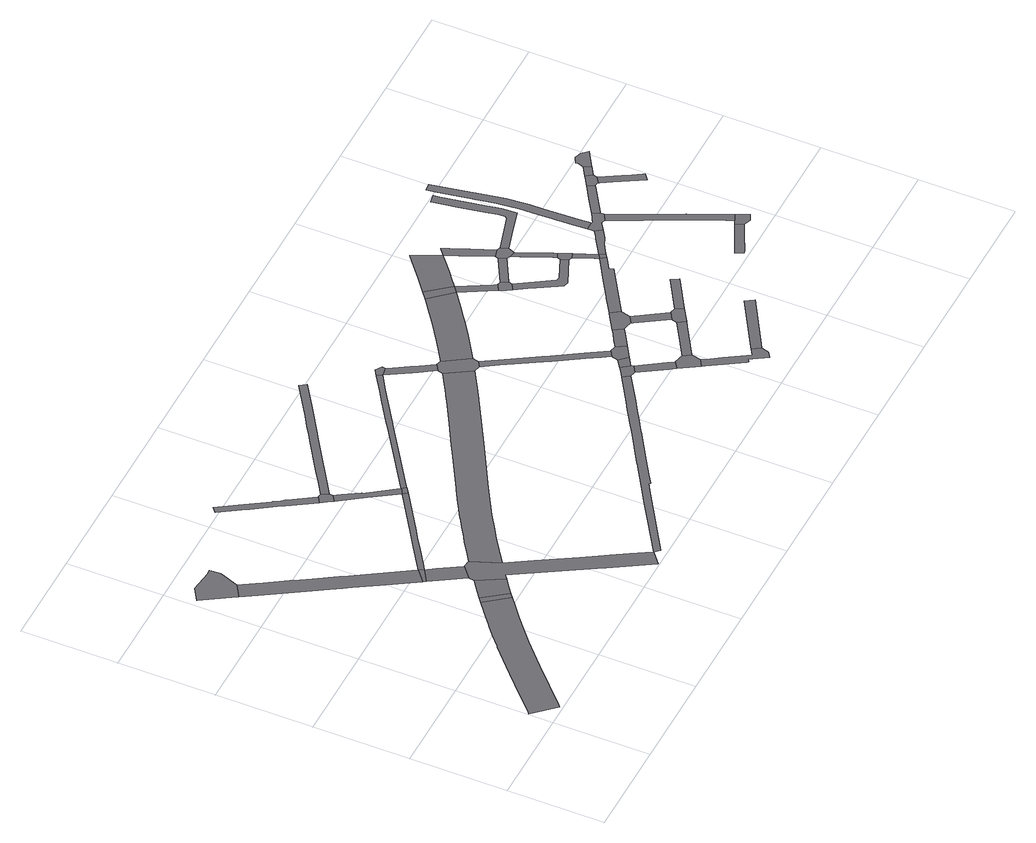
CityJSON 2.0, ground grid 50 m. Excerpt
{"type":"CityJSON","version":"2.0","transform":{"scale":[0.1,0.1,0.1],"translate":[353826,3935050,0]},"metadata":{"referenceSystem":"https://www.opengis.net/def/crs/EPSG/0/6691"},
"CityObjects":{
"road1":{"type":"Road","attributes":{"RoadStructureAttribute.sectionType":"1"},"geometry":[{"type":"MultiSurface","lod":"1","boundaries":[[[0,1,2,3,4,5,6,7,8,9,10,11,12,13,14,15,16,17,18,19,20,21,22,23,24,25,26,27]]]}]},
"road2":{"type":"Road","geometry":[{"type":"MultiSurface","lod":"1","boundaries":[[[28,29,30,31,32,33,34,35,36]]]}]},
"road3":{"type":"Road","attributes":{"RoadStructureAttribute.sectionType":"1"},"geometry":[{"type":"MultiSurface","lod":"1","boundaries":[[[35,37,38,39,40,41,42,43,44,45,46,47,48,49,50,51,52,53,36]]]}]},
"road4":{"type":"Road","geometry":[{"type":"MultiSurface","lod":"1","boundaries":[[[8,7,54,55]]]}]},
"road5":{"type":"Road","geometry":[{"type":"MultiSurface","lod":"1","boundaries":[[[56,55,54,57,58,59]]]}]},
"road6":{"type":"Road","geometry":[{"type":"MultiSurface","lod":"1","boundaries":[[[43,60,61,44]]]}]},
"road7":{"type":"Road","attributes":{"RoadStructureAttribute.sectionType":"1"},"geometry":[{"type":"MultiSurface","lod":"1","boundaries":[[[60,62,63,64,65,61]]]}]},
"road8":{"type":"Road","attributes":{"RoadStructureAttribute.sectionType":"1"},"geometry":[{"type":"MultiSurface","lod":"1","boundaries":[[[58,66,67,68,69,70,71,72,73,74,75,76,77,64,63,59]]]}]},
"road9":{"type":"Road","attributes":{"RoadStructureAttribute.sectionType":"1"},"geometry":[{"type":"MultiSurface","lod":"1","boundaries":[[[61,78,79,80,81,82,83,84,85,86,44]]]}]},
"road10":{"type":"Road","attributes":{"RoadStructureAttribute.sectionType":"1"},"geometry":[{"type":"MultiSurface","lod":"1","boundaries":[[[87,88,89,90,91,92,93,94,95,96,97,98,99,100,101,102,103,104,105,106]]]}]},
"road11":{"type":"Road","geometry":[{"type":"MultiSurface","lod":"1","boundaries":[[[107,108,109,87,106,110,111]]]}]},
"road12":{"type":"Road","attributes":{"RoadStructureAttribute.sectionType":"1"},"geometry":[{"type":"MultiSurface","lod":"1","boundaries":[[[112,113,83,114,115,116,117,118,107,111]]]}]},
"road13":{"type":"Road","geometry":[{"type":"MultiSurface","lod":"1","boundaries":[[[119,114,83,82]]]}]},
"road14":{"type":"Road","attributes":{"RoadStructureAttribute.sectionType":"1"},"geometry":[{"type":"MultiSurface","lod":"1","boundaries":[[[76,120,121,122,123,124,125,126,127,128,129,130,131,132,133,134,135,136,137,138,139,140,141,142,143,144,145,146,147,148,149,150,151,152,153,154,155,156,77]]]}]},
"road15":{"type":"Road","attributes":{"RoadStructureAttribute.sectionType":"1"},"geometry":[{"type":"MultiSurface","lod":"1","boundaries":[[[157,158,159,160,161,162,163,109,108,164,165,166,167,168]]]}]},
"road16":{"type":"Road","attributes":{"RoadStructureAttribute.sectionType":"1"},"geometry":[{"type":"MultiSurface","lod":"1","boundaries":[[[169,170,171,172,173,174,175,176,177,178,179,70,180,181,182,183,184,185,186,187,188,189,190,191,192]]]}]},
"road17":{"type":"Road","attributes":{"RoadStructureAttribute.sectionType":"1"},"geometry":[{"type":"MultiSurface","lod":"1","boundaries":[[[193,194,195,196,197,198,199,200,201,202,203,204,205,206,114,119]]]}]},
"road18":{"type":"Road","geometry":[{"type":"MultiSurface","lod":"1","boundaries":[[[207,200,199,208,209]]]}]},
"road19":{"type":"Road","attributes":{"RoadStructureAttribute.sectionType":"1"},"geometry":[{"type":"MultiSurface","lod":"1","boundaries":[[[210,211,212,213,208,199,214,215,216,217]]]}]},
"road20":{"type":"Road","geometry":[{"type":"MultiSurface","lod":"1","boundaries":[[[136,135,218,219,220,221,222,210,217]]]}]},
"road21":{"type":"Road","geometry":[{"type":"MultiSurface","lod":"1","boundaries":[[[223,224,169,192,225,226,227]]]}]},
"road22":{"type":"Road","attributes":{"RoadStructureAttribute.sectionType":"1"},"geometry":[{"type":"MultiSurface","lod":"1","boundaries":[[[228,229,230,231,232,233,234,235,236,237,238,219,218]]]}]},
"road23":{"type":"Road","attributes":{"RoadStructureAttribute.sectionType":"1"},"geometry":[{"type":"MultiSurface","lod":"1","boundaries":[[[225,239,240,241,242,226]]]}]},
"road24":{"type":"Road","attributes":{"RoadStructureAttribute.sectionType":"1"},"geometry":[{"type":"MultiSurface","lod":"1","boundaries":[[[243,244,245,223,227]]]}]},
"road25":{"type":"Road","geometry":[{"type":"MultiSurface","lod":"1","boundaries":[[[246,247,248,249,241,240,250,251]]]}]},
"road26":{"type":"Road","geometry":[{"type":"MultiSurface","lod":"1","boundaries":[[[233,244,243,252,253,234]]]}]},
"road27":{"type":"Road","geometry":[{"type":"MultiSurface","lod":"1","boundaries":[[[254,255,256,257,258,259,260,246,251,261,262,263,264,265,266,267,268]]]}]},
"road28":{"type":"Road","attributes":{"RoadStructureAttribute.sectionType":"1"},"geometry":[{"type":"MultiSurface","lod":"1","boundaries":[[[269,270,271,272,273,274,275,276,222,221,277,278,279,280,281,282,283,284]]]}]},
"road29":{"type":"Road","attributes":{"RoadStructureAttribute.sectionType":"1"},"geometry":[{"type":"MultiSurface","lod":"1","boundaries":[[[252,285,286,287,288,289,253]]]}]},
"road30":{"type":"Road","attributes":{"RoadStructureAttribute.sectionType":"1"},"geometry":[{"type":"MultiSurface","lod":"1","boundaries":[[[247,290,291,292,293,248]]]}]},
"road31":{"type":"Road","geometry":[{"type":"MultiSurface","lod":"1","boundaries":[[[294,295,287,286,296,297,298,299,300]]]}]},
"road32":{"type":"Road","attributes":{"RoadStructureAttribute.sectionType":"1"},"geometry":[{"type":"MultiSurface","lod":"1","boundaries":[[[298,297,301,302,303]]]}]},
"road33":{"type":"Road","geometry":[{"type":"MultiSurface","lod":"1","boundaries":[[[304,305,269,284]]]}]},
"road34":{"type":"Road","attributes":{"RoadStructureAttribute.sectionType":"1"},"geometry":[{"type":"MultiSurface","lod":"1","boundaries":[[[255,306,307,308,256]]]}]},
"road35":{"type":"Road","geometry":[{"type":"MultiSurface","lod":"1","boundaries":[[[302,292,291,309,310,303]]]}]},
"road36":{"type":"Road","attributes":{"RoadStructureAttribute.sectionType":"1"},"geometry":[{"type":"MultiSurface","lod":"1","boundaries":[[[284,311,312,313,304]]]}]},
"road37":{"type":"Road","geometry":[{"type":"MultiSurface","lod":"1","boundaries":[[[312,311,314,315,316,317,318,319]]]}]},
"road38":{"type":"Road","attributes":{"RoadStructureAttribute.sectionType":"1"},"geometry":[{"type":"MultiSurface","lod":"1","boundaries":[[[320,321,322,323,324,325,326,327,328,329,330,305,304]]]}]},
"road39":{"type":"Road","attributes":{"RoadStructureAttribute.sectionType":"1"},"geometry":[{"type":"MultiSurface","lod":"1","boundaries":[[[309,331,332,310]]]}]},
"road40":{"type":"Road","attributes":{"RoadStructureAttribute.sectionType":"1"},"geometry":[{"type":"MultiSurface","lod":"1","boundaries":[[[333,334,335,336,337,338,339,340,341,342,294,300]]]}]},
"road41":{"type":"Road","attributes":{"RoadStructureAttribute.sectionType":"1"},"geometry":[{"type":"MultiSurface","lod":"1","boundaries":[[[343,344,345,346,317,316,347,348,349,350,351,352,353,354]]]}]},
"road42":{"type":"Road","attributes":{"RoadStructureAttribute.sectionType":"1"},"geometry":[{"type":"MultiSurface","lod":"1","boundaries":[[[318,355,356,357,358,359,319]]]}]},
"road43":{"type":"Road","attributes":{"RoadStructureAttribute.sectionType":"1"},"geometry":[{"type":"MultiSurface","lod":"1","boundaries":[[[360,361,362,363,364,325,365,366,367]]]}]},
"road44":{"type":"Road","geometry":[{"type":"MultiSurface","lod":"1","boundaries":[[[368,357,356,369,370,371,372,373,374,375,360,367]]]}]},
"road45":{"type":"Road","attributes":{"RoadStructureAttribute.sectionType":"1"},"geometry":[{"type":"MultiSurface","lod":"1","boundaries":[[[376,377,370,369,378,379,380,381,382,383]]]}]},
"road46":{"type":"Road","geometry":[{"type":"MultiSurface","lod":"1","boundaries":[[[353,384,385,386,387,383,382,354]]]}]},
"road47":{"type":"Road","attributes":{"RoadStructureAttribute.sectionType":"1"},"geometry":[{"type":"MultiSurface","lod":"1","boundaries":[[[386,385,388,338,389]]]}]},
"road48":{"type":"Road","geometry":[{"type":"MultiSurface","lod":"1","boundaries":[[[389,338,337,390]]]}]},
"road49":{"type":"Road","attributes":{"RoadStructureAttribute.sectionType":"1"},"geometry":[{"type":"MultiSurface","lod":"1","boundaries":[[[391,392,393,394,395,396,397,398,399,389,390]]]}]},
"road50":{"type":"Road","attributes":{"RoadStructureAttribute.sectionType":"1"},"geometry":[{"type":"MultiSurface","lod":"1","boundaries":[[[400,401,402,403,404,405,406,407,408,409,410,411,412,413,414,415,375,374]]]}]},
"road51":{"type":"Road","attributes":{"RoadStructureAttribute.sectionType":"1"},"geometry":[{"type":"MultiSurface","lod":"1","boundaries":[[[416,417,418,419,420,421,422,423,424,425,426]]]}]},
"road52":{"type":"Road","geometry":[{"type":"MultiSurface","lod":"1","boundaries":[[[427,428,429,430,431,432,433,434,396,395,435,436,437,438]]]}]},
"road53":{"type":"Road","attributes":{"RoadStructureAttribute.sectionType":"1"},"geometry":[{"type":"MultiSurface","lod":"1","boundaries":[[[439,440,441,442,443,444,445,446,447,448,449,450,434,433,451,452,453,454,455,456,457,458,459,460,461,462,463]]]}]},
"road54":{"type":"Road","attributes":{"RoadStructureAttribute.sectionType":"1"},"geometry":[{"type":"MultiSurface","lod":"1","boundaries":[[[437,464,465,466,467,468,469,470,471,472,473,474,475,438]]]}]},
"road55":{"type":"Road","geometry":[{"type":"MultiSurface","lod":"1","boundaries":[[[425,476,477,471,470,426]]]}]},
"road56":{"type":"Road","attributes":{"RoadStructureAttribute.sectionType":"1"},"geometry":[{"type":"MultiSurface","lod":"1","boundaries":[[[478,479,480,481,482,483,484,485,429,428]]]}]},
"road57":{"type":"Road","geometry":[{"type":"MultiSurface","lod":"1","boundaries":[[[486,483,482,487,488,489,490,491]]]}]},
"road58":{"type":"Road","attributes":{"RoadStructureAttribute.sectionType":"1"},"geometry":[{"type":"MultiSurface","lod":"1","boundaries":[[[492,493,494,495,496,497,489,488,498,499,500]]]}]},
"road59":{"type":"Road","attributes":{"RoadStructureAttribute.sectionType":"1"},"geometry":[{"type":"MultiSurface","lod":"1","boundaries":[[[490,501,502,503,504,491]]]}]},
"road60":{"type":"Road","geometry":[{"type":"MultiSurface","lod":"1","boundaries":[[[505,506,507,508,509,510,504,503]]]}]}
},
"vertices":[
[122,27,0],[319,216,0],[382,275,0],[444,331,0],[507,386,0],[569,439,0],[632,490,0],[678,526,0],[587,646,0],[540,609,0],[536,605,0],[524,596,0],[478,558,0],[474,555,0],[454,539,0],[413,504,0],[355,453,0],[349,448,0],[284,388,0],[216,325,0],[211,320,0],[199,309,0],[195,305,0],[159,270,0],[34,150,0],[19,136,0],[8,126,0],[112,17,0],
[247,1822,0],[241,1878,0],[219,1875,0],[105,1890,0],[37,1848,0],[39,1845,0],[137,1687,0],[141,1680,0],[209,1723,0],
[190,1602,0],[323,1387,0],[365,1318,0],[397,1267,0],[421,1228,0],[489,1119,0],[594,948,0],[658,999,0],[557,1161,0],[472,1298,0],[463,1312,0],[397,1419,0],[367,1468,0],[366,1470,0],[341,1509,0],[262,1637,0],[257,1645,0],
[701,544,0],[609,663,0],
[645,691,0],[734,570,0],[779,603,0],[705,735,0],
[604,933,0],[672,975,0],
[635,883,0],[710,764,0],[772,816,0],[703,926,0],
[801,620,0],[1039,222,0],[1043,215,0],[1169,6,0],[1232,60,0],[1176,154,0],[1127,234,0],[1114,255,0],[1055,353,0],[945,536,0],[866,666,0],[811,812,0],
[689,987,0],[798,1059,0],[838,1086,0],[888,1119,0],[1102,1260,0],[1087,1283,0],[873,1142,0],[788,1086,0],[674,1010,0],
[901,1629,0],[823,1748,0],[819,1756,0],[816,1759,0],[806,1772,0],[804,1774,0],[783,1806,0],[781,1809,0],[709,1918,0],[696,1940,0],[631,2041,0],[603,2019,0],[685,1892,0],[688,1888,0],[692,1881,0],[762,1773,0],[780,1745,0],[783,1742,0],[798,1718,0],[868,1607,0],
[938,1571,0],[942,1591,0],[921,1625,0],[887,1576,0],[906,1549,0],
[918,1533,0],[996,1422,0],[1117,1304,0],[1019,1436,0],[1007,1455,0],[1012,1458,0],[962,1535,0],
[1133,1282,0],
[926,708,0],[930,711,0],[932,713,0],[1003,760,0],[1069,803,0],[1135,845,0],[1203,886,0],[1272,925,0],[1293,938,0],[1552,1084,0],[1679,1156,0],[1805,1227,0],[1809,1230,0],[1874,1267,0],[1931,1301,0],[1972,1326,0],[1892,1453,0],[1853,1429,0],[1849,1427,0],[1801,1398,0],[1746,1367,0],[1733,1359,0],[1604,1286,0],[1479,1216,0],[1437,1192,0],[1227,1073,0],[1220,1069,0],[1194,1054,0],[1140,1023,0],[1126,1015,0],[1058,974,0],[1056,972,0],[988,930,0],[949,904,0],[920,886,0],[873,854,0],[852,840,0],
[1404,1940,0],[1363,1913,0],[1307,1877,0],[1260,1846,0],[1226,1824,0],[1054,1712,0],[993,1672,0],[1248,1791,0],[1281,1812,0],[1425,1906,0],[1557,1993,0],[1535,2026,0],
[2226,691,0],[2084,601,0],[2041,574,0],[1937,508,0],[1915,494,0],[1740,384,0],[1721,372,0],[1718,370,0],[1575,279,0],[1522,246,0],[1407,173,0],[1254,34,0],[1425,142,0],[1596,250,0],[1636,275,0],[1641,266,0],[1691,299,0],[1766,347,0],[1932,452,0],[1938,456,0],[1994,491,0],[2052,528,0],[2107,563,0],[2249,654,0],
[1139,1287,0],[1319,1407,0],[1468,1508,0],[1499,1528,0],[1615,1606,0],[1678,1648,0],[1764,1703,0],[1750,1728,0],[1663,1671,0],[1601,1630,0],[1483,1551,0],[1454,1531,0],[1303,1430,0],[1124,1309,0],
[1781,1748,0],[1809,1709,0],[1812,1727,0],
[1934,1504,0],[1878,1594,0],[1870,1607,0],[1814,1701,0],[1836,1585,0],[1844,1573,0],[1851,1561,0],[1900,1482,0],
[2004,1319,0],[2035,1338,0],[2038,1351,0],[2042,1370,0],[1962,1497,0],
[2279,726,0],[2259,712,0],[2279,648,0],[2316,671,0],[2309,683,0],
[2055,1237,0],[2160,1062,0],[2181,1028,0],[2265,893,0],[2303,831,0],[2328,790,0],[2359,809,0],[2296,912,0],[2211,1049,0],[2191,1082,0],[2086,1256,0],
[2365,512,0],[2384,482,0],[2422,506,0],[2403,536,0],
[2358,714,0],[2320,754,0],[2299,740,0],
[2484,409,0],[2496,458,0],[2471,495,0],[2455,499,0],[2431,409,0],[2447,385,0],
[2423,754,0],[2393,802,0],
[2667,143,0],[2677,182,0],[2651,225,0],[2615,203,0],[2603,222,0],[2543,317,0],[2510,369,0],[2457,369,0],[2473,345,0],[2488,321,0],[2561,204,0],[2566,196,0],[2580,207,0],[2593,188,0],[2635,122,0],
[2307,1738,0],[2298,1732,0],[2230,1681,0],[2223,1676,0],[2166,1634,0],[2105,1592,0],[2097,1586,0],[2031,1542,0],[2113,1416,0],[2184,1463,0],[2248,1508,0],[2282,1533,0],[2317,1558,0],[2327,1566,0],[2390,1613,0],[2409,1627,0],
[2477,788,0],[2520,815,0],[2490,862,0],[2469,849,0],[2434,828,0],
[2659,557,0],[2688,574,0],[2664,613,0],[2615,583,0],
[2588,924,0],[2568,912,0],[2539,811,0],[2568,804,0],[2607,828,0],[2616,868,0],[2618,877,0],
[2574,795,0],[2671,642,0],[2710,665,0],
[2441,1652,0],[2346,1769,0],
[2952,345,0],[2925,389,0],[2663,232,0],
[2762,620,0],[2739,658,0],
[2501,1455,0],[2537,1474,0],[2529,1489,0],
[2510,1438,0],[2521,1419,0],[2535,1396,0],[2569,1417,0],[2576,1436,0],[2556,1470,0],
[2460,1667,0],[2461,1668,0],[2521,1716,0],[2582,1767,0],[2600,1782,0],[2605,1786,0],[2539,1927,0],[2503,1897,0],[2424,1831,0],[2408,1818,0],[2362,1781,0],
[2932,723,0],[2908,761,0],
[2622,879,0],[2862,1030,0],[2853,1052,0],[2887,1073,0],[2915,1091,0],[2897,1119,0],[2771,1040,0],[2681,983,0],[2672,978,0],[2605,935,0],
[2698,1232,0],[2679,1238,0],[2667,1258,0],[2626,1323,0],[2585,1315,0],[2593,1302,0],[2646,1214,0],[2652,1205,0],[2661,1191,0],[2684,1183,0],[2826,1243,0],[2813,1281,0],
[2646,1473,0],[2714,1510,0],[2696,1546,0],[2649,1520,0],[2628,1509,0],
[2744,1577,0],[2696,1691,0],[2658,1779,0],[2655,1786,0],[2642,1817,0],[2635,1717,0],[2657,1667,0],[2703,1565,0],
[2700,1556,0],[2731,1500,0],[2763,1496,0],[2767,1505,0],[2771,1516,0],[2774,1521,0],[2778,1531,0],[2763,1567,0],
[2837,1328,0],[2805,1400,0],[2750,1457,0],[2779,1392,0],[2798,1349,0],[2812,1317,0],[2819,1300,0],[2844,1311,0],
[2828,1243,0],[2845,1237,0],[2871,1248,0],[2854,1289,0],
[2886,1140,0],[2920,1134,0],
[2937,1105,0],
[2993,1139,0],[3020,1151,0],[3029,1154,0],[3058,1173,0],[3076,1185,0],[3052,1218,0],[3023,1199,0],[3009,1191,0],[2939,1146,0],
[2893,1563,0],[3009,1594,0],[3002,1675,0],[2995,1716,0],[2951,1968,0],[2946,1998,0],[2903,1990,0],[2903,1988,0],[2916,1915,0],[2924,1871,0],[2945,1754,0],[2950,1728,0],[2960,1669,0],[2963,1635,0],[2954,1623,0],[2879,1601,0],
[3280,604,0],[3238,584,0],[3229,579,0],[3204,568,0],[3197,564,0],[3216,524,0],[3227,529,0],[3251,540,0],[3299,563,0],[3388,605,0],[3369,646,0],
[3172,1227,0],[3173,1245,0],[3151,1279,0],[3129,1266,0],[3121,1261,0],[3101,1249,0],[3094,1253,0],[3051,1251,0],[3116,1214,0],[3119,1210,0],[3136,1204,0],[3172,1223,0],
[2969,2020,0],[2973,2000,0],[3024,1708,0],[3029,1678,0],[3036,1594,0],[3038,1529,0],[3039,1495,0],[3042,1432,0],[3044,1402,0],[3044,1401,0],[3045,1376,0],[3047,1342,0],[3093,1279,0],[3092,1300,0],[3089,1386,0],[3088,1392,0],[3087,1429,0],[3083,1497,0],[3081,1568,0],[3080,1597,0],[3073,1684,0],[3071,1695,0],[3013,2010,0],[3006,2049,0],[2967,2042,0],
[3139,1199,0],[3213,1043,0],[3299,863,0],[3337,781,0],[3377,693,0],[3383,681,0],[3393,658,0],[3429,675,0],[3419,698,0],[3335,880,0],[3259,1038,0],[3249,1060,0],
[3423,592,0],[3460,608,0],
[3179,1249,0],[3284,1316,0],[3319,1338,0],[3325,1342,0],[3329,1344,0],[3307,1378,0],[3275,1358,0],[3236,1333,0],
[3355,1408,0],[3348,1341,0],[3350,1339,0],[3383,1361,0],[3387,1381,0],[3366,1415,0],
[3495,1166,0],[3495,1168,0],[3491,1174,0],[3466,1218,0],[3442,1259,0],[3387,1355,0],[3353,1333,0],[3384,1280,0],[3465,1140,0],
[3422,1403,0],[3428,1407,0],[3434,1411,0],[3417,1448,0],
[3464,1430,0],[3520,1465,0],[3493,1496,0],[3458,1507,0],[3424,1489,0],[3429,1480,0]
]}
